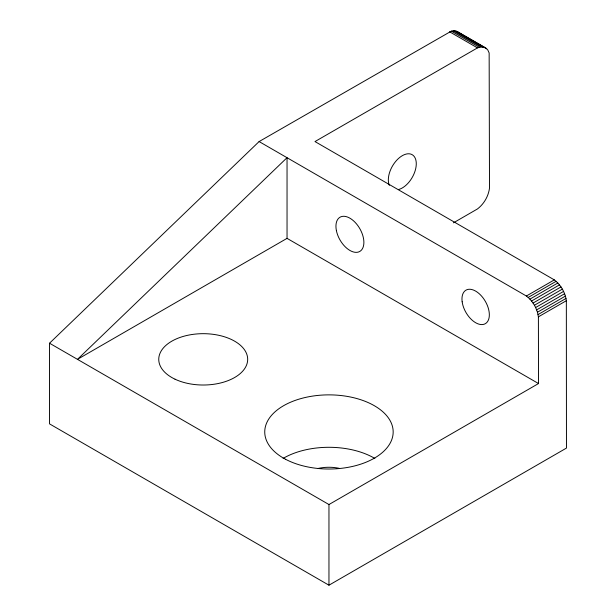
<?xml version="1.0" encoding="UTF-8"?>
<svg xmlns="http://www.w3.org/2000/svg" width="616" height="616" viewBox="0 0 616 616"><rect width="100%" height="100%" fill="white"/><g stroke="black" fill="none" stroke-linecap="round" stroke-linejoin="round"><path stroke-width="0.92" d="M485.531 47.825L480.996 46.947L477.477 47.886L314.984 141.565L554.315 279.88C560.837 284.877 565.28 292.562 566.343 300.708L566.466 448.078L328.959 585.2L49.534 423.877L49.534 343.22L259.105 141.565L451.328 31.131L454.693 30.8L457.588 31.693L485.531 47.825L487.749 49.888L489.15 52.968L489.504 188.103C488.434 196.25 483.999 203.942 477.477 208.94L453.43 222.838M287.041 238.361L77.477 359.351L287.041 157.696L287.041 238.361L538.523 383.545L328.959 504.535L49.534 343.22M259.105 141.565L526.372 296.011L554.315 279.88M526.372 296.011L528.166 297.459L556.109 281.327M528.166 297.459L529.899 299.137L557.842 282.998M529.899 299.137L531.539 301.016L559.474 284.885M531.539 301.016L533.056 303.064L560.999 286.933M533.056 303.064L534.426 305.251L562.37 289.112M538.523 383.545L538.399 316.84L537.46 312.227L535.635 307.53L563.578 291.399M536.652 309.871L564.595 293.74M537.46 312.227L565.403 296.096M538.045 314.568L565.988 298.437M538.399 316.84L566.343 300.708M456.217 31.093L486.732 48.718M454.693 30.8L482.636 46.931M453.053 30.815L480.996 46.947M451.328 31.131L479.271 47.263M449.534 31.755L477.477 47.886M458.797 32.586L459.805 33.749M534.426 305.251L535.635 307.53M328.959 504.535L328.959 585.2M318.264 468.414A29.637 17.109 0 0 1 339.131 468.306M389.366 185.377A19.758 11.404 -60 0 1 399.946 157.273A19.758 11.404 -60 0 1 416.262 164.541A19.758 11.404 -60 0 1 398.621 189.505M283.098 458.42A64.21 37.075 0 0 1 374.867 458.45M175.029 379.194A44.452 25.664 0 0 0 247.085 363.525A44.452 25.664 0 0 0 187.541 335.327A44.452 25.664 0 0 0 175.029 379.194M285.624 459.305A64.21 37.075 0 0 0 391.661 439.932A64.21 37.075 0 0 0 309.586 396.596A64.21 37.075 0 0 0 285.624 459.305M462.162 301.801A19.35 11.173 60 0 0 484.399 324.124A19.35 11.173 60 0 0 480.395 294.833A19.35 11.173 60 0 0 462.162 301.801M336.39 230.569A19.758 11.404 60 0 0 359.713 251.482A19.758 11.404 60 0 0 353.63 220.921A19.758 11.404 60 0 0 336.39 230.569"/></g></svg>
